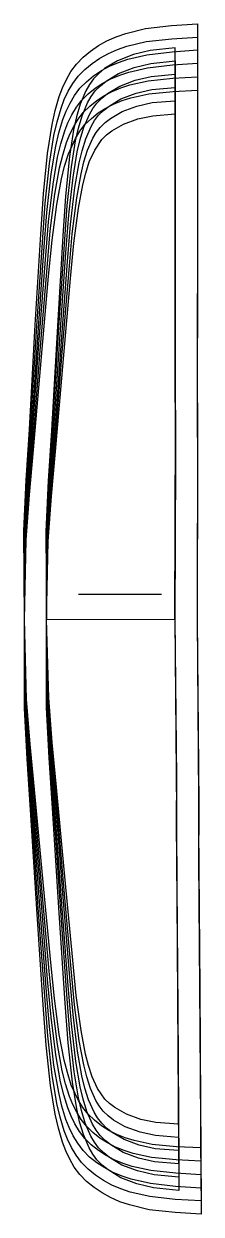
# Model space of a CAD drawing. Header units: inches. Extents: x 0 to 3.2, y 0 to 21.2.
import ezdxf

# ---------------------------------------------------------------- set-up
doc = ezdxf.new("R2010")
doc.units = ezdxf.units.IN

msp = doc.modelspace()

# ---------------------------------------------------------------- linework, layer by layer
at = {"layer": 'T001L001'}
for points in [[(0.01, 10.595), (0, 12.176), (0.042, 13.08), (0.098, 13.984), (0.203, 15.847), (0.301, 17.461), (0.349, 18.183), (0.422, 18.901), (0.501, 19.413), (0.557, 19.664), (0.628, 19.912), (0.686, 20.067), (0.756, 20.216), (0.838, 20.359), (0.933, 20.492), (1.053, 20.615), (1.186, 20.724), (1.328, 20.821), (1.478, 20.905), (1.643, 20.978), (1.813, 21.038), (2.164, 21.124), (2.624, 21.179), (3.087, 21.21), (3.086, 17.933), (3.081, 14.89), (3.089, 14.029), (3.079, 10.605), (3.11, 7.18), (3.108, 6.32), (3.131, 3.277), (3.152, 0), (2.688, 0.028), (2.229, 0.08), (1.877, 0.164), (1.707, 0.223), (1.542, 0.295), (1.391, 0.378), (1.248, 0.474), (1.115, 0.583), (0.994, 0.705), (0.897, 0.837), (0.815, 0.979), (0.744, 1.128), (0.685, 1.283), (0.613, 1.53), (0.555, 1.781), (0.473, 2.292), (0.396, 3.01), (0.343, 3.731), (0.236, 5.345), (0.119, 7.207), (0.057, 8.111), (0.009, 9.015), (0.01, 10.595)], [(0.01, 10.595), (0.008, 12.143), (0.054, 13.028), (0.113, 13.912), (0.225, 15.733), (0.329, 17.311), (0.38, 18.017), (0.455, 18.719), (0.534, 19.22), (0.59, 19.466), (0.661, 19.708), (0.719, 19.86), (0.788, 20.007), (0.869, 20.146), (0.964, 20.276), (1.082, 20.397), (1.213, 20.503), (1.353, 20.598), (1.502, 20.68), (1.664, 20.751), (1.831, 20.809), (2.176, 20.892), (2.63, 20.944), (3.087, 20.972), (3.086, 17.746), (3.081, 14.757), (3.089, 13.911), (3.079, 10.605), (3.109, 7.299), (3.107, 6.453), (3.13, 3.464), (3.15, 0.238), (2.693, 0.263), (2.239, 0.313), (1.893, 0.393), (1.726, 0.45), (1.564, 0.52), (1.415, 0.601), (1.274, 0.695), (1.142, 0.801), (1.023, 0.921), (0.928, 1.05), (0.846, 1.189), (0.775, 1.335), (0.717, 1.487), (0.644, 1.728), (0.587, 1.974), (0.504, 2.475), (0.425, 3.177), (0.37, 3.882), (0.257, 5.46), (0.133, 7.28), (0.068, 8.163), (0.017, 9.048), (0.01, 10.595)], [(0.01, 10.595), (0.016, 12.111), (0.065, 12.975), (0.128, 13.839), (0.247, 15.619), (0.356, 17.161), (0.41, 17.85), (0.487, 18.537), (0.567, 19.027), (0.623, 19.268), (0.694, 19.505), (0.752, 19.654), (0.821, 19.797), (0.901, 19.934), (0.995, 20.061), (1.112, 20.179), (1.241, 20.283), (1.379, 20.376), (1.525, 20.455), (1.685, 20.523), (1.849, 20.579), (2.187, 20.659), (2.635, 20.713), (3.087, 20.744), (3.086, 17.56), (3.082, 14.624), (3.089, 13.793), (3.079, 10.605), (3.108, 7.417), (3.106, 6.586), (3.129, 3.65), (3.149, 0.466), (2.697, 0.494), (2.249, 0.545), (1.91, 0.623), (1.745, 0.678), (1.586, 0.745), (1.439, 0.824), (1.3, 0.916), (1.17, 1.019), (1.053, 1.136), (0.958, 1.263), (0.877, 1.399), (0.807, 1.542), (0.749, 1.69), (0.676, 1.927), (0.619, 2.167), (0.535, 2.657), (0.454, 3.343), (0.396, 4.032), (0.278, 5.574), (0.148, 7.353), (0.08, 8.216), (0.025, 9.08), (0.01, 10.595)], [(2.685, 10.604), (2.695, 14.028), (2.688, 14.888), (2.692, 17.933), (2.693, 20.784), (2.245, 20.737), (1.947, 20.663), (1.663, 20.551), (1.436, 20.411), (1.334, 20.326), (1.241, 20.231), (1.166, 20.127), (1.102, 20.016), (1.003, 19.778), (0.937, 19.55), (0.885, 19.318), (0.813, 18.845), (0.741, 18.14), (0.694, 17.433), (0.596, 15.824), (0.491, 13.962), (0.435, 13.065), (0.393, 12.167), (0.404, 10.597)], [(0.01, 10.595), (0.024, 12.078), (0.077, 12.923), (0.143, 13.766), (0.269, 15.504), (0.384, 17.011), (0.44, 17.684), (0.519, 18.355), (0.6, 18.834), (0.657, 19.07), (0.727, 19.301), (0.784, 19.447), (0.853, 19.588), (0.933, 19.722), (1.026, 19.846), (1.141, 19.961), (1.268, 20.063), (1.405, 20.153), (1.549, 20.231), (1.706, 20.296), (1.867, 20.35), (2.199, 20.427), (2.641, 20.477), (3.087, 20.506), (3.086, 17.373), (3.082, 14.491), (3.089, 13.675), (3.079, 10.605), (3.108, 7.535), (3.105, 6.719), (3.128, 3.836), (3.148, 0.704), (2.702, 0.73), (2.259, 0.778), (1.926, 0.852), (1.765, 0.905), (1.608, 0.97), (1.463, 1.047), (1.326, 1.136), (1.198, 1.237), (1.082, 1.351), (0.988, 1.475), (0.908, 1.608), (0.839, 1.749), (0.78, 1.894), (0.709, 2.125), (0.651, 2.36), (0.567, 2.839), (0.483, 3.509), (0.423, 4.183), (0.299, 5.688), (0.162, 7.425), (0.091, 8.269), (0.033, 9.113), (0.01, 10.595)], [(0.404, 10.597), (0.401, 12.132), (0.447, 13.01), (0.506, 13.887), (0.618, 15.708), (0.721, 17.281), (0.771, 17.972), (0.845, 18.661), (0.918, 19.123), (0.97, 19.35), (1.035, 19.573), (1.134, 19.804), (1.197, 19.913), (1.27, 20.014), (1.361, 20.107), (1.462, 20.189), (1.684, 20.325), (1.963, 20.433), (2.255, 20.504), (2.693, 20.548), (2.692, 17.747), (2.688, 14.755), (2.695, 13.91), (2.685, 10.604)], [(0.01, 10.595), (0.032, 12.046), (0.089, 12.871), (0.158, 13.694), (0.291, 15.39), (0.412, 16.861), (0.47, 17.519), (0.551, 18.174), (0.633, 18.642), (0.69, 18.872), (0.76, 19.098), (0.817, 19.241), (0.886, 19.378), (0.964, 19.509), (1.056, 19.631), (1.171, 19.743), (1.296, 19.842), (1.431, 19.93), (1.573, 20.006), (1.726, 20.069), (1.885, 20.121), (2.211, 20.194), (2.647, 20.242), (3.087, 20.267), (3.086, 17.187), (3.082, 14.357), (3.089, 13.557), (3.079, 10.605), (3.107, 7.653), (3.105, 6.852), (3.127, 4.023), (3.146, 0.943), (2.706, 0.966), (2.27, 1.01), (1.943, 1.082), (1.784, 1.132), (1.63, 1.195), (1.488, 1.27), (1.353, 1.357), (1.226, 1.455), (1.112, 1.566), (1.019, 1.687), (0.939, 1.818), (0.87, 1.955), (0.812, 2.098), (0.741, 2.323), (0.683, 2.553), (0.598, 3.021), (0.513, 3.675), (0.45, 4.333), (0.32, 5.802), (0.177, 7.498), (0.102, 8.321), (0.041, 9.145), (0.01, 10.595)], [(0.404, 10.597), (0.409, 12.097), (0.458, 12.955), (0.521, 13.813), (0.64, 15.591), (0.749, 17.128), (0.801, 17.804), (0.877, 18.477), (0.95, 18.928), (1.002, 19.149), (1.067, 19.367), (1.165, 19.593), (1.227, 19.699), (1.3, 19.797), (1.389, 19.887), (1.488, 19.967), (1.706, 20.099), (1.979, 20.203), (2.265, 20.271), (2.693, 20.312), (2.692, 17.56), (2.688, 14.622), (2.695, 13.792), (2.685, 10.604)], [(0.01, 10.595), (0.04, 12.014), (0.1, 12.818), (0.173, 13.622), (0.313, 15.276), (0.439, 16.711), (0.501, 17.353), (0.584, 17.992), (0.667, 18.449), (0.723, 18.674), (0.794, 18.894), (0.918, 19.169), (0.996, 19.297), (1.087, 19.416), (1.2, 19.525), (1.324, 19.622), (1.457, 19.708), (1.596, 19.781), (1.747, 19.842), (1.903, 19.892), (2.223, 19.962), (2.654, 20.006), (3.087, 20.028), (3.086, 17.001), (3.082, 14.224), (3.089, 13.439), (3.079, 10.605), (3.106, 7.771), (3.104, 6.986), (3.125, 4.209), (3.145, 1.182), (2.711, 1.202), (2.28, 1.243), (1.96, 1.311), (1.804, 1.36), (1.653, 1.42), (1.512, 1.492), (1.379, 1.577), (1.255, 1.673), (1.141, 1.781), (1.05, 1.9), (0.971, 2.027), (0.844, 2.301), (0.773, 2.522), (0.715, 2.746), (0.629, 3.203), (0.542, 3.841), (0.477, 4.483), (0.341, 5.917), (0.191, 7.57), (0.114, 8.373), (0.049, 9.177), (0.01, 10.595)], [(0.404, 10.597), (0.417, 12.063), (0.47, 12.901), (0.536, 13.738), (0.661, 15.475), (0.776, 16.976), (0.831, 17.636), (0.909, 18.293), (0.983, 18.733), (1.035, 18.949), (1.099, 19.162), (1.196, 19.382), (1.257, 19.485), (1.329, 19.581), (1.417, 19.668), (1.514, 19.745), (1.727, 19.873), (1.995, 19.974), (2.274, 20.038), (2.693, 20.075), (2.692, 17.374), (2.688, 14.489), (2.695, 13.674), (2.685, 10.604)], [(0.404, 10.597), (0.425, 12.028), (0.482, 12.846), (0.55, 13.663), (0.683, 15.359), (0.804, 16.824), (0.861, 17.468), (0.94, 18.109), (1.016, 18.538), (1.068, 18.749), (1.132, 18.956), (1.228, 19.171), (1.288, 19.271), (1.358, 19.364), (1.445, 19.449), (1.54, 19.524), (1.749, 19.647), (2.011, 19.744), (2.284, 19.805), (2.693, 19.839), (2.693, 17.188), (2.688, 14.356), (2.695, 13.556), (2.685, 10.604)], [(0.404, 10.597), (0.433, 11.994), (0.493, 12.792), (0.565, 13.589), (0.705, 15.242), (0.831, 16.671), (0.891, 17.3), (0.972, 17.925), (1.048, 18.343), (1.1, 18.549), (1.164, 18.75), (1.259, 18.959), (1.388, 19.147), (1.472, 19.229), (1.566, 19.302), (1.771, 19.421), (2.026, 19.514), (2.294, 19.572), (2.693, 19.603), (2.693, 17.001), (2.688, 14.223), (2.695, 13.438), (2.685, 10.604)], [(0.969, 11.046), (2.45, 11.046)], [(2.685, 10.604), (2.716, 7.179), (2.714, 6.319), (2.737, 3.274), (2.755, 0.423), (2.307, 0.468), (2.009, 0.54), (1.724, 0.65), (1.496, 0.789), (1.393, 0.873), (1.3, 0.968), (1.224, 1.071), (1.16, 1.182), (1.059, 1.419), (0.992, 1.647), (0.939, 1.879), (0.863, 2.351), (0.787, 3.055), (0.736, 3.762), (0.628, 5.37), (0.512, 7.232), (0.45, 8.129), (0.403, 9.027), (0.404, 10.597)], [(2.685, 10.604), (2.714, 7.534), (2.712, 6.718), (2.734, 3.833), (2.751, 1.132), (2.332, 1.167), (2.052, 1.23), (1.784, 1.328), (1.57, 1.455), (1.472, 1.532), (1.384, 1.619), (1.312, 1.714), (1.25, 1.816), (1.152, 2.036), (1.086, 2.248), (1.033, 2.464), (0.956, 2.903), (0.874, 3.56), (0.815, 4.22), (0.691, 5.72), (0.555, 7.456), (0.484, 8.293), (0.426, 9.131), (0.404, 10.597)], [(0.404, 10.597), (2.685, 10.604)], [(2.685, 10.604), (2.713, 7.77), (2.71, 6.985), (2.732, 4.206), (2.748, 1.604), (2.349, 1.633), (2.081, 1.689), (1.825, 1.781), (1.619, 1.899), (1.525, 1.971), (1.44, 2.052), (1.31, 2.24), (1.214, 2.448), (1.149, 2.649), (1.096, 2.854), (1.017, 3.272), (0.932, 3.897), (0.868, 4.525), (0.733, 5.953), (0.583, 7.606), (0.506, 8.402), (0.442, 9.2), (0.404, 10.597)], [(2.685, 10.604), (2.713, 7.652), (2.711, 6.851), (2.733, 4.02), (2.75, 1.368), (2.34, 1.4), (2.067, 1.459), (1.804, 1.554), (1.595, 1.677), (1.499, 1.751), (1.412, 1.835), (1.341, 1.928), (1.28, 2.028), (1.183, 2.242), (1.117, 2.449), (1.064, 2.659), (0.986, 3.088), (0.903, 3.728), (0.842, 4.372), (0.712, 5.836), (0.569, 7.531), (0.495, 8.348), (0.434, 9.165), (0.404, 10.597)], [(2.685, 10.604), (2.716, 7.297), (2.713, 6.452), (2.736, 3.461), (2.754, 0.66), (2.316, 0.701), (2.023, 0.77), (1.744, 0.876), (1.521, 1.011), (1.42, 1.093), (1.328, 1.185), (1.254, 1.285), (1.19, 1.393), (1.09, 1.624), (1.023, 1.847), (0.97, 2.074), (0.894, 2.535), (0.816, 3.223), (0.762, 3.915), (0.649, 5.487), (0.526, 7.307), (0.462, 8.184), (0.411, 9.061), (0.404, 10.597)], [(2.685, 10.604), (2.715, 7.415), (2.712, 6.585), (2.735, 3.647), (2.753, 0.896), (2.324, 0.934), (2.038, 1), (1.764, 1.102), (1.545, 1.233), (1.446, 1.312), (1.356, 1.402), (1.283, 1.5), (1.22, 1.605), (1.121, 1.83), (1.055, 2.048), (1.001, 2.269), (0.925, 2.719), (0.845, 3.392), (0.789, 4.067), (0.67, 5.603), (0.54, 7.381), (0.473, 8.238), (0.419, 9.096), (0.404, 10.597)]]:
    msp.add_lwpolyline(points, dxfattribs=at)

doc.saveas('drawing.dxf')
